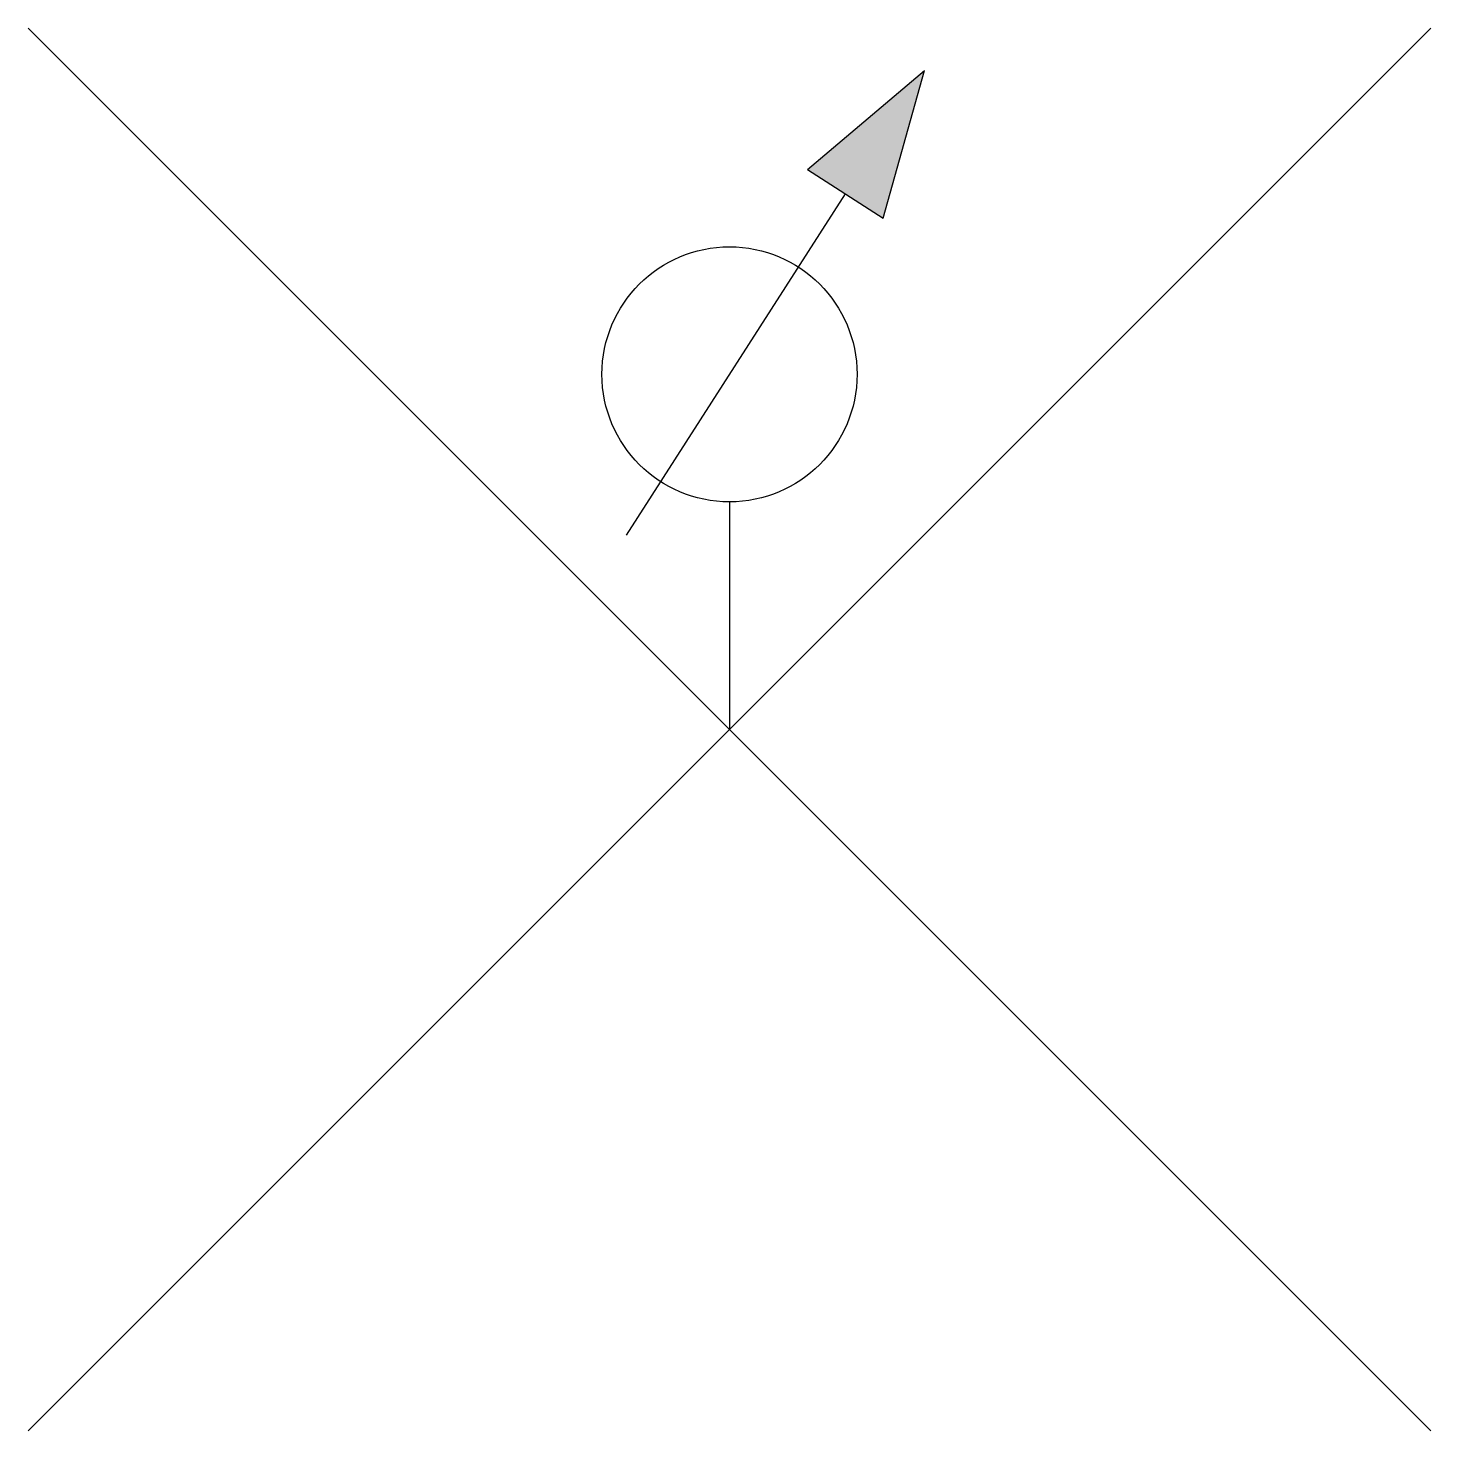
# Model space of a CAD drawing. Extents: x -5.5 to 5.5, y -5.5 to 5.5.
import ezdxf

# ---------------------------------------------------------------- set-up
doc = ezdxf.new("R2010")
doc.units = 0

msp = doc.modelspace()

# ---------------------------------------------------------------- hatches: boundary and pattern name
msp.add_hatch(color=256).paths.add_polyline_path([(0.611, 4.392), (1.206, 4.01), (1.529, 5.168)])

# ---------------------------------------------------------------- linework, layer by layer
for p, q in [((0.611, 4.392), (1.529, 5.168)), ((1.206, 4.01), (1.529, 5.168)), ((0.611, 4.392), (1.206, 4.01)), ((0.908, 4.201), (-0.811, 1.524)), ((0, 1.785), (0, 0))]:
    msp.add_line(p, q)
for points in [[(5.5, 5.5), (-5.5, -5.5)], [(-5.5, 5.5), (5.5, -5.5)]]:
    msp.add_lwpolyline(points)
msp.add_circle((0, 2.785), 1)

doc.saveas('drawing.dxf')
